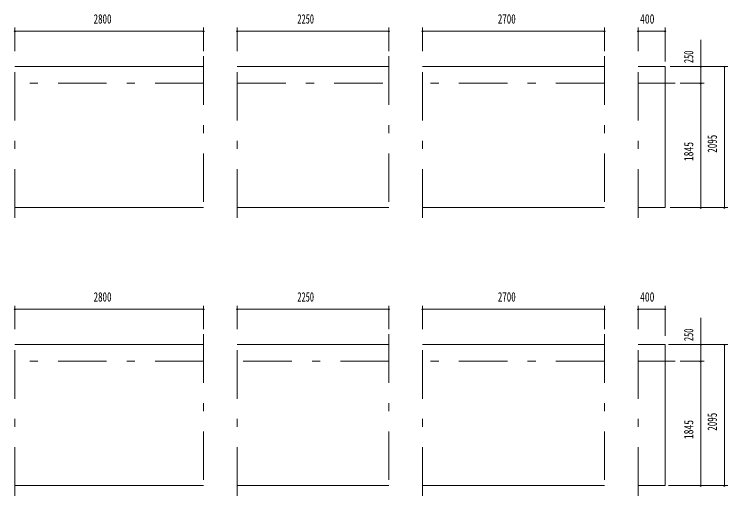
# Model space of a CAD drawing. Units: millimetres, scale not verified. Extents: x -25863 to 25873, y -10500 to 10500.
# Drawn here: x -15963 to -5373, y -7705 to -562 of the extents above; entities that cross this region are included whole.
import ezdxf
from ezdxf.enums import TextEntityAlignment as Align

# ---------------------------------------------------------------- set-up
doc = ezdxf.new("R2010")
doc.units = ezdxf.units.MM
doc.header["$LTSCALE"] = 60
doc.linetypes.add('USER3', pattern=[24, 12, -5, 2, -5])
for name, color, linetype, lineweight in [('0-2_1-05BOLD', 7, 'Continuous', 18), ('0-3_1-25CENTER', 3, 'USER3', 18), ('0-5_1-55DIM', 3, 'Continuous', 18)]:
    doc.layers.add(name, color=color, linetype=linetype, lineweight=lineweight)
doc.styles.add('ＭＳ ゴシック', font='')
doc.styles.get('ＭＳ ゴシック').set_extended_font_data('MS Gothic')

msp = doc.modelspace()

# ---------------------------------------------------------------- linework, layer by layer
at = {"layer": '0-2_1-05BOLD'}
for p, q in [((-15953.28, -1335.33), (-13153.27, -1335.33)), ((-12653.28, -1335.33), (-10403.28, -1335.33)), ((-9903.28, -1335.33), (-7203.28, -1335.33)), ((-13153.27, -3430.33), (-15953.28, -3430.33)), ((-10403.28, -3430.33), (-12653.28, -3430.33)), ((-7203.28, -3430.33), (-9903.28, -3430.33)), ((-13153.27, -5460.33), (-15953.28, -5460.33)), ((-10403.28, -5460.33), (-12653.27, -5460.33)), ((-7203.28, -5460.33), (-9903.28, -5460.33)), ((-15953.28, -7555.33), (-13153.27, -7555.33)), ((-12653.27, -7555.33), (-10403.28, -7555.33)), ((-9903.28, -7555.33), (-7203.28, -7555.33))]:
    msp.add_line(p, q, dxfattribs=at)
for points in [[(-6703.28, -1335.33), (-6303.28, -1335.33), (-6303.28, -3430.33), (-6703.28, -3430.33)], [(-6703.28, -7555.33), (-6303.28, -7555.33), (-6303.28, -5460.33), (-6703.28, -5460.33)]]:
    msp.add_lwpolyline(points, dxfattribs=at)
at = {"layer": '0-3_1-25CENTER'}
for p, q in [((-15953.28, -3580.33), (-15953.28, -1185.33)), ((-13153.27, -1185.33), (-13153.27, -3580.33)), ((-12653.28, -3580.33), (-12653.28, -1185.33)), ((-10403.28, -1185.33), (-10403.28, -3580.33)), ((-9903.28, -3580.33), (-9903.28, -1185.33)), ((-7203.28, -1185.33), (-7203.28, -3580.33)), ((-6703.28, -3580.33), (-6703.28, -1185.33)), ((-13153.27, -1585.33), (-15953.28, -1585.33)), ((-12653.28, -1585.33), (-10403.28, -1585.33)), ((-7203.28, -1585.33), (-9903.28, -1585.33)), ((-6153.28, -1585.33), (-6703.28, -1585.33)), ((-15953.28, -7705.33), (-15953.28, -5310.33)), ((-13153.27, -5310.33), (-13153.27, -7705.33)), ((-12653.27, -7705.33), (-12653.27, -5310.33)), ((-10403.28, -5310.33), (-10403.28, -7705.33)), ((-9903.28, -7705.33), (-9903.28, -5310.33)), ((-7203.28, -5310.33), (-7203.28, -7705.33)), ((-6703.28, -7705.33), (-6703.28, -5310.33)), ((-13153.27, -5710.33), (-15953.28, -5710.33)), ((-10403.28, -5710.33), (-12653.27, -5710.33)), ((-7203.28, -5710.33), (-9903.28, -5710.33)), ((-6153.28, -5710.33), (-6703.28, -5710.33))]:
    msp.add_line(p, q, dxfattribs=at)
at = {"layer": '0-5_1-55DIM'}
for p, q in [((-15943.28, -810.33), (-15963.28, -810.33)), ((-15953.28, -1110.33), (-15953.28, -760.33)), ((-15953.28, -810.33), (-13153.27, -810.33)), ((-15953.28, -810.33), (-13153.27, -810.33)), ((-13143.27, -810.33), (-13163.27, -810.33)), ((-13153.27, -760.33), (-13153.27, -1110.33)), ((-12643.28, -810.33), (-12663.28, -810.33)), ((-12653.28, -1110.33), (-12653.28, -760.33)), ((-12653.28, -810.33), (-10403.28, -810.33)), ((-12653.28, -810.33), (-10403.28, -810.33)), ((-10393.28, -810.33), (-10413.28, -810.33)), ((-10403.28, -760.33), (-10403.28, -1110.33)), ((-9893.28, -810.33), (-9913.28, -810.33)), ((-9903.28, -1110.33), (-9903.28, -760.33)), ((-9903.28, -810.33), (-7203.28, -810.33)), ((-9903.28, -810.33), (-7203.28, -810.33)), ((-7193.28, -810.33), (-7213.28, -810.33)), ((-7203.28, -760.33), (-7203.28, -1110.33)), ((-6693.28, -810.33), (-6713.28, -810.33)), ((-6703.28, -1110.33), (-6703.28, -760.33)), ((-6703.28, -810.33), (-6303.28, -810.33)), ((-6703.28, -810.33), (-6303.28, -810.33)), ((-6293.28, -810.33), (-6313.28, -810.33)), ((-6303.28, -760.33), (-6303.28, -1260.33)), ((-5773.28, -3430.33), (-5773.28, -942.83)), ((-6228.28, -1335.33), (-5373.27, -1335.33)), ((-5763.28, -1335.33), (-5783.28, -1335.33)), ((-5763.28, -1335.33), (-5783.28, -1335.33)), ((-5773.28, -1585.33), (-5773.28, -1335.33)), ((-5413.28, -1335.33), (-5433.28, -1335.33)), ((-5413.28, -1335.33), (-5433.28, -1335.33)), ((-5423.28, -3430.33), (-5423.28, -1335.33)), ((-5423.28, -1335.33), (-5423.28, -3430.33)), ((-5723.28, -1585.33), (-6078.27, -1585.33)), ((-5763.28, -1585.33), (-5783.28, -1585.33)), ((-5763.28, -1585.33), (-5783.28, -1585.33)), ((-5773.28, -3430.33), (-5773.28, -1585.33)), ((-5373.27, -3430.33), (-6228.28, -3430.33)), ((-5763.28, -3430.33), (-5783.28, -3430.33)), ((-5763.28, -3430.33), (-5783.28, -3430.33)), ((-5413.28, -3430.33), (-5433.28, -3430.33)), ((-5413.28, -3430.33), (-5433.28, -3430.33)), ((-15943.28, -4935.33), (-15963.28, -4935.33)), ((-15953.28, -5235.33), (-15953.28, -4885.33)), ((-15953.28, -4935.33), (-13153.27, -4935.33)), ((-15953.28, -4935.33), (-13153.27, -4935.33)), ((-13143.27, -4935.33), (-13163.27, -4935.33)), ((-13153.27, -4885.33), (-13153.27, -5235.33)), ((-12643.27, -4935.33), (-12663.27, -4935.33)), ((-12653.27, -5235.33), (-12653.27, -4885.33)), ((-12653.27, -4935.33), (-10403.28, -4935.33)), ((-12653.27, -4935.33), (-10403.28, -4935.33)), ((-10393.28, -4935.33), (-10413.28, -4935.33)), ((-10403.28, -4885.33), (-10403.28, -5235.33)), ((-9893.28, -4935.33), (-9913.28, -4935.33)), ((-9903.28, -5235.33), (-9903.28, -4885.33)), ((-9903.28, -4935.33), (-7203.28, -4935.33)), ((-9903.28, -4935.33), (-7203.28, -4935.33)), ((-7193.28, -4935.33), (-7213.28, -4935.33)), ((-7203.28, -4885.33), (-7203.28, -5235.33)), ((-6693.28, -4935.33), (-6713.28, -4935.33)), ((-6703.28, -5235.33), (-6703.28, -4885.33)), ((-6703.28, -4935.33), (-6303.28, -4935.33)), ((-6703.28, -4935.33), (-6303.28, -4935.33)), ((-6293.28, -4935.33), (-6313.28, -4935.33)), ((-6303.28, -4885.33), (-6303.28, -5335.33)), ((-5773.28, -5067.83), (-5773.28, -7555.33)), ((-6253.28, -5460.33), (-5373.28, -5460.33)), ((-5763.28, -5460.33), (-5783.28, -5460.33)), ((-5773.28, -5710.33), (-5773.28, -5460.33)), ((-5413.28, -5460.33), (-5433.28, -5460.33)), ((-5423.28, -7555.33), (-5423.28, -5460.33)), ((-5723.29, -5710.33), (-6078.28, -5710.33)), ((-5763.28, -5710.33), (-5783.28, -5710.33)), ((-5773.28, -7555.33), (-5773.28, -5710.33)), ((-6253.28, -7555.33), (-5373.28, -7555.33)), ((-5373.28, -7555.33), (-6228.28, -7555.33)), ((-5763.28, -7555.33), (-5783.28, -7555.33)), ((-5413.28, -7555.33), (-5433.28, -7555.33)), ((-5413.28, -7555.33), (-5433.28, -7555.33))]:
    msp.add_line(p, q, dxfattribs=at)
for centre in [(-15953.28, -810.33), (-13153.27, -810.33), (-12653.28, -810.33), (-10403.28, -810.33), (-9903.28, -810.33), (-7203.28, -810.33), (-6703.28, -810.33), (-6303.28, -810.33), (-5773.28, -1335.33), (-5773.28, -1335.33), (-5423.28, -1335.33), (-5423.28, -1335.33), (-5773.28, -1585.33), (-5773.28, -1585.33), (-5773.28, -3430.33), (-5773.28, -3430.33), (-5423.28, -3430.33), (-5423.28, -3430.33), (-15953.28, -4935.33), (-13153.27, -4935.33), (-12653.27, -4935.33), (-10403.28, -4935.33), (-9903.28, -4935.33), (-7203.28, -4935.33), (-6703.28, -4935.33), (-6303.28, -4935.33), (-5773.28, -5460.33), (-5423.28, -5460.33), (-5773.28, -5710.33), (-5773.28, -7555.33), (-5423.28, -7555.33), (-5423.28, -7555.33)]:
    msp.add_arc(centre, 10, 180, 0, dxfattribs=at)

# ---------------------------------------------------------------- texts
at = {"layer": '0-5_1-55DIM', "color": 7, "style": 'ＭＳ ゴシック'}
for s, width, p in [('2800', 0.7, (-14785.78, -741.33)), ('2250', 0.65, (-11760.78, -741.33)), ('2700', 0.7, (-8785.78, -741.33)), ('400', 0.75, (-6674.53, -741.33)), ('2800', 0.7, (-14785.78, -4866.33)), ('2250', 0.65, (-11760.78, -4866.33)), ('2700', 0.7, (-8785.78, -4866.33)), ('400', 0.75, (-6674.53, -4866.33))]:
    msp.add_text(s, height=139.3, dxfattribs=dict(at, width=width)).set_placement(p, align=Align.BOTTOM_LEFT)
for s, width, p in [('250', 0.65, (-5842.28, -1285.33)), ('2095', 0.7, (-5492.28, -2615.33)), ('1845', 0.75, (-5842.28, -2740.33)), ('250', 0.65, (-5842.28, -5410.33)), ('2095', 0.7, (-5492.28, -6740.33)), ('1845', 0.75, (-5842.28, -6865.33))]:
    msp.add_text(s, height=139.3, rotation=90, dxfattribs=dict(at, width=width)).set_placement(p, align=Align.BOTTOM_LEFT)

doc.saveas('drawing.dxf')
